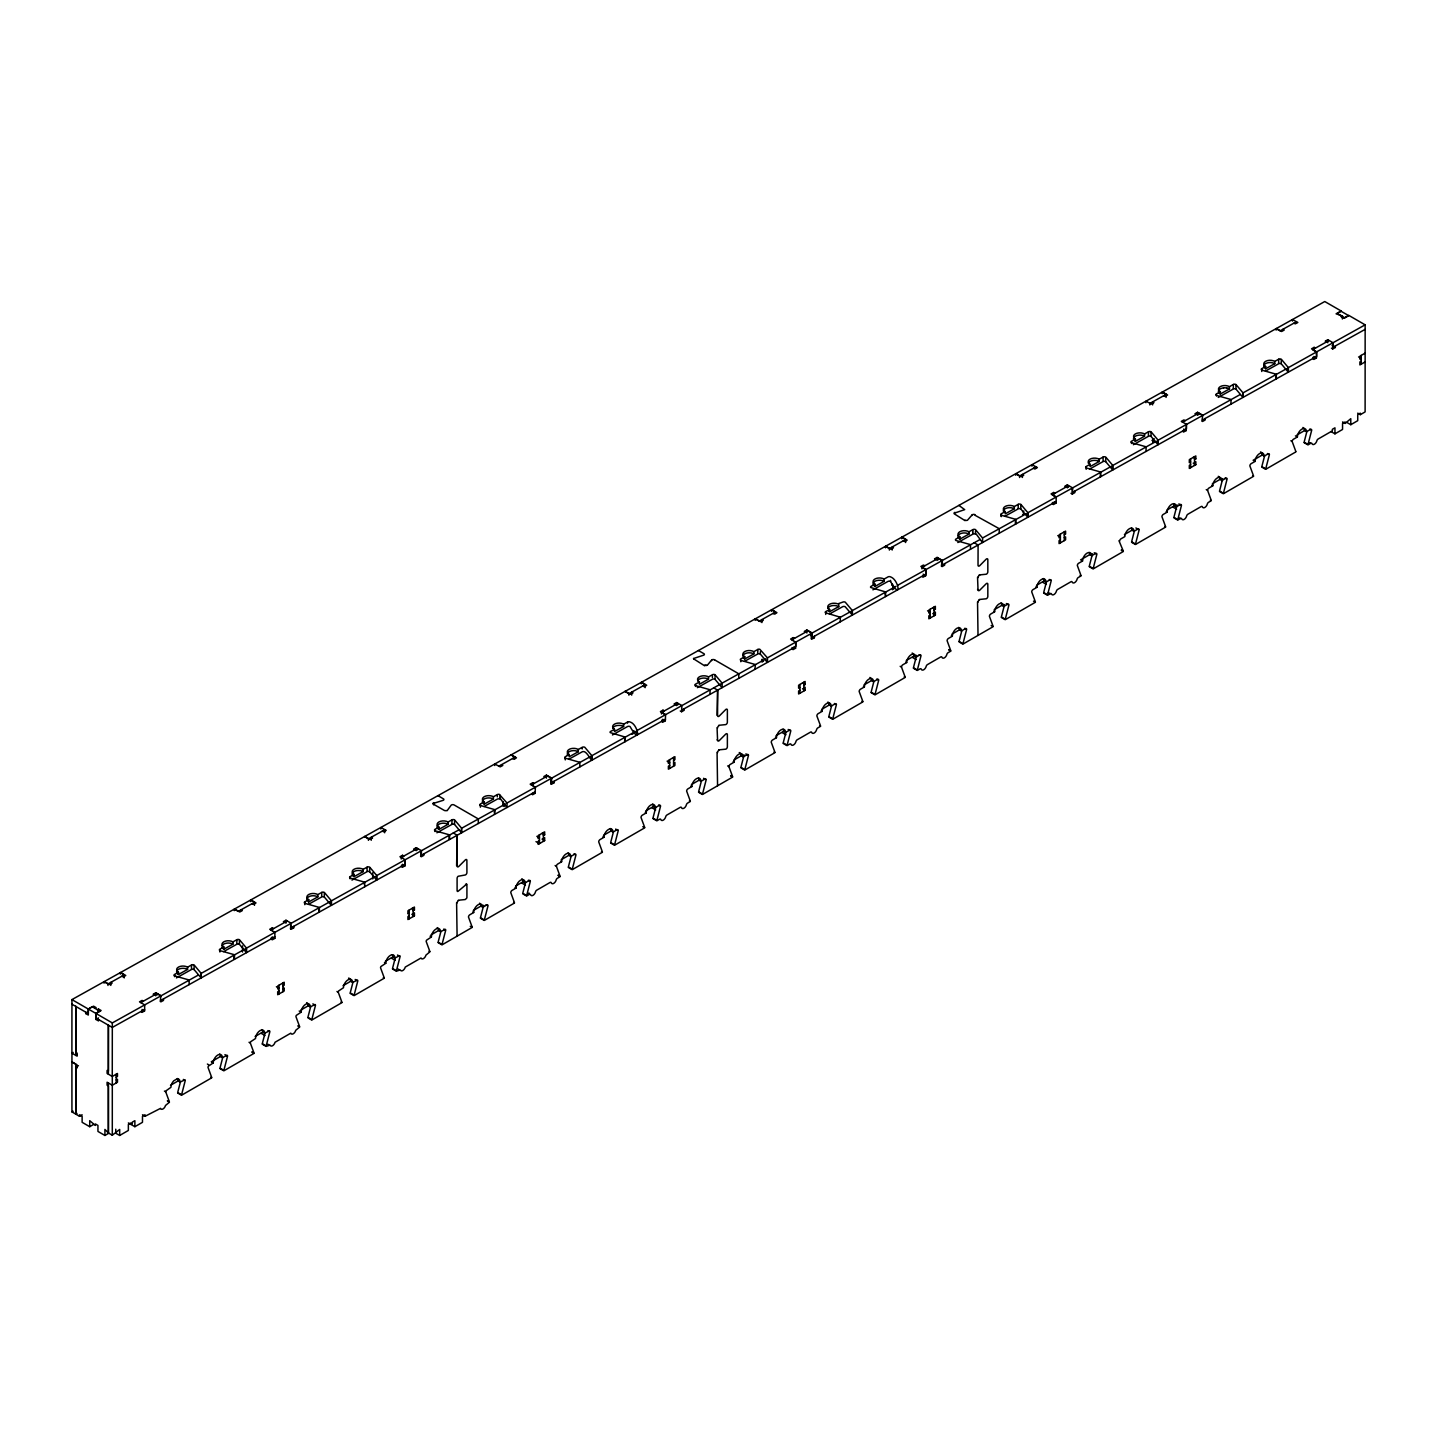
<?xml version="1.0" encoding="UTF-8"?>
<svg xmlns="http://www.w3.org/2000/svg" width="1437" height="1437" viewBox="0 0 1437 1437"><rect width="100%" height="100%" fill="white"/><g stroke="black" fill="none" stroke-linecap="round" stroke-linejoin="round"><path stroke-width="1.5" d="M108.368 1074.211L108.404 1025.156L108.404 1071.194L107.092 1070.439L107.092 1073.439L112.302 1076.457L112.302 1135.212L119.684 1129.446L119.684 1135.464L115.768 1133.218L115.768 1129.195M1342.553 421.939L1345.158 423.43L1345.158 421.939L1342.553 423.43L1342.553 429.447L1334.955 433.848L1331.039 431.585M1357.731 413.155L1360.336 414.664L1360.336 413.155L1357.731 414.664L1357.731 420.682L1350.78 424.705L1346.864 422.442M453.266 833.011L457.235 835.22L457.235 866.565A1.85 1.06 -60 0 0 458.78 866.439L465.534 859.721A1.85 1.06 -60 0 1 466.881 860.098L466.917 872.582A1.85 1.06 -60 0 1 465.229 874.989L458.169 876.265A1.85 1.06 -60 0 0 457.092 878.366L457.092 890.527A1.85 1.06 -60 0 0 457.882 891.461L466.612 884.186A1.85 1.06 -60 0 1 466.917 884.976L466.917 897.137A1.85 1.06 -60 0 1 466.612 898.287L465.229 899.544L458.277 900.245M713.722 687.892L717.638 690.137L717.566 715.59A1.85 1.06 -60 0 0 719.236 716.057L725.703 709.573A1.85 1.06 -60 0 1 727.373 710.04L727.373 722.2A1.85 1.06 -60 0 1 725.703 724.607L718.751 725.308M457.235 835.22L456.607 865.685M717.638 690.137L717.063 715.303M979.208 574.926L986.159 574.243A1.85 1.06 -60 0 0 987.83 571.818L987.83 559.676A1.85 1.06 -60 0 0 986.159 559.191L979.693 565.693A1.85 1.06 -60 0 1 978.022 565.208L978.094 545.018L974.178 542.755M403.833 856.039L402.54 855.284L399.935 856.739L405.144 859.739L405.072 864.302L291.118 927.781M704.633 665.816L694.125 659.17A1.832 1.042 0.8 0 1 693.586 658.505L703.735 655.146A1.85 1.042 0.9 0 0 704.364 654.284A1.85 1.042 0.9 0 0 703.825 653.637L698.436 650.53M75.838 1006.331L75.838 1052.387L77.149 1053.141L77.149 1056.159L71.904 1053.159L71.94 999.595L1324.77 301.536L1341.17 310.985L1336.105 313.805L1342.409 315.96L1342.356 318.996M98.488 1012.061L98.524 1009.043L101.129 1010.534L95.92 1013.444L95.866 1017.989L112.32 1027.419L144.616 1009.421M104.057 983.195L104.075 981.687L107.991 983.95L124.265 974.879L124.229 977.914M107.973 985.459L107.991 983.95M110.775 985.405L110.829 982.369L112.122 983.124L109.517 984.561L104.308 981.561M198.432 975.004L112.32 1022.91L112.266 1076.475L117.475 1073.475L117.475 1076.475L116.181 1077.229M120.331 974.142L120.367 972.615L124.265 974.879M141.329 1012.007L142.012 1010.876M141.994 1012.384L144.598 1010.929L144.688 1004.876L139.479 1001.858L142.083 1000.403L143.377 1001.158M155.699 995.823L155.753 992.787L160.962 995.805L160.225 1001.481M157.028 995.069L157.046 993.542L160.962 995.805M163.495 998.895L163.477 1000.421L160.872 1001.858M174.578 976.675L174.595 974.969M187.618 967.155L187.582 969.418L178.475 974.502L178.511 972.238A6.449 3.664 0.9 0 1 178.511 967.065A6.449 3.664 0.9 0 1 187.618 967.155L191.534 964.981A1.85 1.042 0.9 0 1 194.139 964.999L200.946 973.1L200.893 976.513M189.109 984.632L189.181 980.07M191.48 968.951L191.534 964.981M200.875 977.645L194.067 969.544L194.121 965.574M201.198 977.896L201.27 973.334L245.026 949.031M219.897 951.995L219.933 949.713M232.956 941.882L232.92 944.163L223.813 949.246L223.849 946.965A6.449 3.664 0.9 0 1 223.849 941.792A6.449 3.664 0.9 0 1 232.956 941.882L236.871 939.708A1.85 1.042 0.9 0 1 239.476 939.744L246.284 947.827L246.23 951.24M234.285 910.645L234.321 909.118L238.219 911.381L254.493 902.31L254.457 905.346M234.015 959.18L234.069 955.767M234.447 959.359L234.518 954.815M236.8 943.696L236.871 939.708M246.212 952.39L239.404 944.289L239.458 940.301M246.535 952.623L246.607 948.079L330.6 901.358M250.559 901.574L250.595 900.047L254.493 902.31M272.258 930.889L272.311 927.853L273.605 928.607M271.575 939.439L271.27 937.75M272.222 939.816L274.826 938.379L274.916 932.308L269.707 929.29L272.311 927.853M285.927 923.255L285.981 920.237L291.19 923.237L290.454 928.931M291.1 929.308L293.705 927.853L293.723 926.344M304.788 904.681L304.824 902.418M317.846 894.586L317.828 896.868L308.704 901.951L308.739 899.67A6.449 3.664 0.9 0 1 308.739 894.497A6.449 3.664 0.9 0 1 317.846 894.586L321.762 892.413A1.85 1.042 0.9 0 1 324.367 892.431L331.175 900.532L331.121 903.945M318.906 911.884L318.96 908.471M319.337 912.064L319.409 907.519M321.708 896.401L321.762 892.413M331.103 905.076L324.295 896.993L324.349 893.006M331.426 905.328L331.498 900.783L375.255 876.48M350.143 878.851L350.161 877.145M363.184 869.331L363.148 871.594L354.041 876.678L354.077 874.414A6.449 3.664 0.9 0 1 354.077 869.241A6.449 3.664 0.9 0 1 363.184 869.331L367.1 867.158A1.85 1.042 0.9 0 1 369.704 867.176L376.512 875.277L376.458 878.69M364.279 884.348L364.297 883.198M364.675 886.809L364.747 882.246M367.046 871.127L367.1 867.158M368.429 840.34L368.447 838.813L384.721 829.742L384.685 832.777M376.44 879.821L369.632 871.72L369.686 867.75M371.231 840.268L371.285 837.232L372.578 837.987L369.974 839.442L364.764 836.442M376.763 880.073L376.835 875.51L459.068 829.778M380.805 829.005L380.823 827.496L386.248 830.37L383.643 831.825L382.35 831.071M401.21 859.003L401.228 857.494L417.448 848.459L417.431 849.968M401.803 866.888L401.498 865.182M402.486 858.32L402.54 855.284M402.45 867.265L405.054 865.81L405.144 859.739M416.155 850.704L416.209 847.668L421.418 850.668L421.346 855.231L535.3 791.733M420.61 856.398L421.346 850.704M421.257 856.775L423.861 855.32L423.879 853.812M433.651 804.846L433.13 803.391M434.082 803.193L442.937 800.409A1.85 1.042 0.9 0 0 443.62 798.954L437.98 795.649M435.034 831.556L435.052 829.85M448.093 822.018L448.057 824.299L438.932 829.383L438.968 827.101A6.449 3.664 0.9 0 1 438.968 821.928A6.449 3.664 0.9 0 1 448.093 822.018L451.99 819.844A1.85 1.042 0.9 0 1 454.595 819.88L461.403 827.963L461.349 831.376M447.105 810.719L451.182 805.169A1.85 1.042 0.9 0 1 454.11 804.954L478.341 818.946L478.287 823.509M449.134 839.316L449.188 835.903M449.565 839.495L449.637 834.951M451.936 823.832L451.99 819.844M461.331 832.526L454.523 824.425L454.595 820.437M461.654 832.759L461.726 828.215L505.465 803.93M480.371 807.199L480.389 806.067M480.371 805.726L480.389 804.594M493.412 796.763L493.394 799.044L484.269 804.127L484.305 801.846A6.449 3.664 0.9 0 1 482.904 797.84A6.449 3.664 0.9 0 1 488.867 795.649L490.125 795.739A6.449 3.664 0.9 0 1 493.43 796.763L497.328 794.589A1.832 1.042 0.9 0 1 499.357 794.392L506.74 802.708M494.759 765.508L494.777 763.999L500.202 766.873L502.806 765.436L501.513 764.682M494.49 812.911L494.526 810.648M497.292 796.87L497.31 795.164M506.668 807.253L499.878 798.02M499.896 797.463L499.914 795.182M506.992 807.504L507.063 802.96L590.858 756.347M514.931 758.7L514.949 757.191L511.051 754.928M531.888 794.392L532.57 793.26M532.714 785.752L532.768 782.716L534.061 783.47M532.552 794.769L535.157 793.314L535.372 787.189L530.163 784.171L532.768 782.716M546.401 778.135L546.437 775.1L551.646 778.118L551.574 782.662L665.529 719.165M550.712 783.919L551.449 778.225L547.533 775.962L531.331 784.997M551.359 784.297L553.963 782.842L553.981 781.315M565.262 759.904L564.903 757.874A1.832 1.042 0.8 0 1 565.298 756.724L569.196 754.551A6.449 3.664 0.9 0 1 568.405 749.916A6.449 3.664 0.9 0 1 576.237 748.641L578.321 749.467L582.219 747.294A1.832 1.042 0.9 0 1 583.153 747.006L583.907 747.024A1.85 1.042 0.9 0 1 584.823 747.312L591.631 755.413L591.595 758.826M569.196 754.551L569.16 756.814L578.285 751.749L578.321 749.467M579.794 766.945L579.865 762.382M582.201 749L582.219 747.851M623.658 724.212A6.449 3.664 0.9 0 0 619.096 723.08A6.449 3.664 0.9 0 0 612.773 725.972L612.647 726.673A6.449 3.664 0.9 0 0 614.533 729.277L614.497 731.559L623.622 726.475L623.658 724.212L627.556 722.021A1.814 1.024 0.9 0 1 628.472 721.751L629.226 721.769A1.85 1.042 0.9 0 1 630.16 722.057C638.423 724.338 641.531 746.935 630.089 726.601A1.85 1.042 0.9 0 0 629.172 726.314L628.418 726.296A1.832 1.042 0.9 0 0 627.484 726.583L612.449 734.954M624.7 741.492L624.754 738.079M625.131 741.672L625.203 737.127M627.538 723.17L627.556 722.021M628.885 695.203L628.903 693.694L645.195 684.623L645.141 687.658M631.687 695.149L631.741 692.113L633.034 692.868L630.448 694.322L625.239 691.305M636.914 733.553L636.968 730.14M641.261 683.886L641.279 682.359L645.195 684.623M661.469 713.991L661.487 712.483L677.779 703.412L677.743 704.92M662.062 721.877L661.756 720.171M662.942 713.201L662.996 710.165L664.307 710.92M662.708 722.254L665.313 720.799L665.6 714.62L660.391 711.62L662.996 710.165M676.629 705.585L676.665 702.549L681.874 705.549L681.587 711.728L680.276 710.974M681.587 711.728L684.192 710.273L684.21 708.764M695.49 686.437L695.508 684.73M708.549 676.899A6.449 3.664 0.9 0 0 699.424 676.809A6.449 3.664 0.9 0 0 699.424 681.982L699.388 684.263L708.513 679.18L708.549 676.899L712.447 674.725A1.832 1.042 0.9 0 1 715.051 674.761L721.859 682.844M710.022 694.376L710.094 689.832M711.638 660.625L711.638 660.05A1.85 1.042 0.9 0 1 714.566 659.834M712.411 677.563L712.429 675.857M714.997 678.731L715.015 677.599M715.033 676.468L715.051 675.318M722.11 687.64L722.182 683.096L765.903 658.811M738.744 678.372L738.816 673.827L714.566 659.834M740.809 661.738L740.827 660.607M753.886 651.644L753.85 653.925L744.725 658.99L744.761 656.727A6.449 3.664 0.9 0 1 744.761 651.554A6.449 3.664 0.9 0 1 753.886 651.644L757.784 649.47A1.832 1.042 0.9 0 1 759.814 649.273L767.196 657.589M755.233 620.389L755.251 618.862L759.149 621.125L775.423 612.054L775.405 613.563M757.73 653.44L757.766 651.177M757.766 650.602L757.784 649.47M767.16 659.852L767.142 662.134L760.317 654.051L760.353 651.769M761.933 622.58L761.969 619.563L763.281 620.299L760.676 621.754L755.467 618.754M767.448 662.385L767.52 657.823L851.297 611.228M771.507 611.318L771.525 609.791L775.423 612.054M792.344 649.273L792.038 647.566M793.188 640.633L793.224 637.597L794.535 638.351M792.99 649.65L795.595 648.213L795.685 642.141L790.619 639.052L793.224 637.597M795.829 642.052L795.757 646.614L681.803 710.094M806.858 633.016L806.893 629.981L812.103 632.981L812.031 637.543L925.985 574.046L926.057 569.501L920.848 566.483L923.452 565.046L924.763 565.783M811.151 638.8L811.887 633.106L807.989 630.843L791.787 639.878M811.797 639.178L814.402 637.723L814.438 636.214M825.718 614.443L825.736 612.162M838.777 604.348L838.741 606.612L829.616 611.695L829.652 609.414A6.449 3.664 0.9 0 1 827.766 606.809A6.449 3.646 0.9 0 1 831.179 603.63A6.449 3.646 0.9 0 1 837.789 603.881L842.675 602.157A1.832 1.042 0.9 0 1 843.609 601.887L844.363 601.905A1.85 1.042 0.9 0 1 845.279 602.193L852.105 610.276L852.051 613.689M840.25 621.808L840.322 617.263M884.114 579.075L884.078 581.356L874.953 586.44L874.989 584.158A6.449 3.664 0.9 0 1 873.103 581.554L873.229 580.835A6.449 3.664 0.9 0 1 877.684 578.105A6.449 3.664 0.9 0 1 884.114 579.075L888.012 576.902A1.832 1.042 0.8 0 1 888.946 576.632L889.701 576.632A1.85 1.042 0.9 0 1 890.617 576.938C899.167 579.829 901.717 601.474 890.545 581.482A1.85 1.042 0.9 0 0 889.629 581.195L888.874 581.177A1.832 1.042 0.9 0 0 887.94 581.446L872.906 589.835M885.461 547.82L885.479 546.311L889.377 548.557L905.669 539.486L905.615 542.521M885.192 595.223L885.228 591.828L870.696 587.482A1.832 1.042 0.9 0 1 871.091 586.332L874.989 584.158M885.587 596.553L885.659 592.008M889.359 550.084L889.377 548.557M890.545 581.482L890.563 580.35M892.161 550.03L892.197 546.994L893.509 547.748L890.904 549.203L885.695 546.186M901.735 538.749L901.753 537.24L905.669 539.486M921.925 568.872L921.943 567.364L938.217 558.292L942.133 560.538L941.379 566.232M922.5 576.758L923.183 575.608M923.147 577.135L925.751 575.68L925.841 569.609L921.943 567.364M937.086 560.448L937.122 557.412L942.331 560.43L942.277 564.975L1056.213 501.477M938.199 559.801L938.217 558.292M942.043 566.609L944.648 565.154L944.666 563.645M954.994 512.955L964.694 509.632L958.892 505.393M969.005 531.78L968.969 534.061L959.862 539.126L959.88 536.863A6.449 3.646 0.9 0 1 959.88 531.69A6.449 3.646 0.9 0 1 969.005 531.78L972.903 529.606A1.832 1.042 0.9 0 1 975.507 529.624L982.333 537.725M965.089 520.679L954.581 514.033A1.832 1.042 0.9 0 1 954.06 513.135A1.832 1.042 0.9 0 1 955.012 512.38M970.496 549.257L970.46 544.659M972.095 515.488L972.095 514.931A1.85 1.042 0.9 0 1 975.04 514.715M972.849 533.576L972.867 532.444M972.867 531.87L972.903 530.163M975.022 515.272L999.272 528.708L999.2 533.253M982.261 542.27L975.454 533.037M975.472 532.48L975.489 531.331M982.585 542.521L982.639 537.959L1026.323 513.71M1001.266 516.619L1001.302 514.338M1001.302 516.386L1001.32 515.254A1.832 1.042 0.9 0 1 1001.32 513.781L1005.217 511.59A6.431 3.646 0.9 0 1 1005.217 506.435A6.431 3.646 0.9 0 1 1014.324 506.525L1018.24 504.333A1.85 1.042 0.9 0 1 1020.845 504.369L1027.653 512.47L1027.617 515.865M1005.217 511.59L1005.182 513.871L1014.306 508.788L1014.342 506.525M1015.69 475.252L1015.708 473.743L1019.623 476.006L1035.897 466.935L1035.861 468.444M1015.402 523.804L1015.438 520.392M1015.815 523.984L1015.887 519.44M1018.186 508.321L1018.24 504.333M1019.587 477.515L1019.623 476.006M1027.599 517.015L1020.773 508.914L1020.845 504.944M1022.39 477.461L1022.426 474.426L1023.737 475.18L1021.132 476.635L1015.923 473.617M1027.904 517.248L1027.976 512.704L1111.771 466.109M1031.964 466.199L1031.982 464.672L1037.406 467.564L1034.802 469.019L1033.49 468.264M1052.728 504.189L1052.423 502.483M1053.644 495.514L1053.68 492.478L1054.992 493.232M1053.393 504.567L1055.997 503.112L1056.285 496.933L1051.076 493.933L1053.68 492.478M1067.314 487.897L1067.35 484.862L1072.559 487.862L1072.505 492.406L1186.459 428.927L1186.513 424.364L1181.304 421.364L1183.908 419.909L1185.22 420.664M1068.427 487.251L1068.445 485.724L1052.171 494.795L1056.087 497.058M1070.96 493.304L1072.271 494.041L1072.361 487.987M1072.271 494.041L1074.876 492.604L1074.894 491.077M1086.174 469.306L1086.21 467.043M1099.215 459.229A6.431 3.646 0.9 0 0 1090.108 459.121A6.431 3.646 0.9 0 0 1090.108 464.295L1090.09 466.576L1099.197 461.493L1099.233 459.211L1103.131 457.038A1.85 1.042 0.9 0 1 1105.736 457.074L1112.561 465.157L1112.507 468.57M1100.293 476.509L1100.347 473.096M1100.724 476.689L1100.778 472.144M1103.077 461.026L1103.131 457.038M1112.489 469.701L1105.682 461.618L1105.736 457.631M1112.813 469.953L1112.867 465.408L1156.426 441.213M1131.512 443.494L1131.53 441.788M1144.571 433.956L1144.535 436.237L1135.41 441.303L1135.446 439.039A6.431 3.646 0.9 0 1 1135.446 433.866A6.431 3.646 0.9 0 1 1144.553 433.956L1148.468 431.783A1.85 1.042 0.9 0 1 1151.073 431.801L1157.899 439.902L1157.845 443.315M1145.918 402.701L1145.936 401.174L1151.36 404.066L1153.965 402.611L1152.654 401.875L1152.618 404.893M1146.061 451.434L1146.115 446.871M1148.414 435.752L1148.468 431.783M1149.816 404.947L1149.851 403.438L1166.126 394.367L1166.072 397.402M1157.827 444.446L1151.001 436.363L1151.073 432.375M1158.132 444.698L1158.204 440.153L1240.059 394.618M1162.192 393.63L1162.21 392.103L1166.126 394.367M1182.956 431.621L1183.639 430.489M1183.621 431.998L1186.226 430.561L1186.315 424.49M1197.542 415.329L1197.578 412.293L1202.787 415.311L1201.853 421.113M1198.656 414.682L1198.674 413.155L1202.589 415.419M1202.5 421.49L1205.104 420.035L1205.122 418.526M1216.438 395.947L1216.438 394.474M1229.461 386.661L1229.425 388.924L1220.318 394.007L1220.354 391.726A6.431 3.646 0.9 0 1 1220.336 386.571A6.431 3.646 0.9 0 1 1229.443 386.661L1233.359 384.469A1.85 1.042 0.9 0 1 1235.964 384.505L1242.789 392.606L1242.736 396.019M1230.952 404.12L1231.006 399.576M1233.305 388.457L1233.359 384.469M1242.718 397.151L1235.91 389.05L1235.964 385.08M1243.041 397.402L1243.095 392.84L1286.654 368.662M1261.74 371.5L1261.776 369.219M1274.799 361.388L1274.763 363.669L1265.656 368.752L1265.674 366.471A6.431 3.646 0.9 0 1 1265.674 361.298A6.431 3.646 0.9 0 1 1274.781 361.405L1278.696 359.214A1.85 1.042 0.9 0 1 1281.319 359.25L1288.127 367.333L1288.073 370.746M1276.146 330.133L1276.164 328.624L1280.08 330.869L1296.354 321.798L1296.336 323.325M1275.858 378.685L1275.912 375.273M1276.29 378.865L1276.343 374.321M1278.643 363.202L1278.696 359.214M1288.055 371.896L1281.247 363.795L1281.301 359.807M1288.378 372.129L1288.432 367.585L1365.15 324.834L1365.114 411.916L1360.336 414.664M1292.42 321.062L1292.438 319.553L1297.862 322.445L1295.258 323.882L1293.947 323.145M1313.202 359.07L1312.897 357.364M1314.101 350.377L1314.137 347.359L1315.448 348.095M1313.849 359.448L1316.454 357.993L1316.543 351.921L1311.532 348.796L1314.137 347.359M1327.77 342.76L1327.806 339.725L1333.033 342.742L1332.961 347.287L1365.078 329.396M1331.416 348.167L1332.728 348.922L1332.817 342.85M1332.728 348.922L1335.332 347.467L1335.35 345.958M1003.313 511.123L1003.439 510.512A6.431 3.646 0.9 0 1 1008.433 507.746L1009.475 507.674A6.431 3.646 0.9 0 1 1014.271 508.788M177.685 1092.515L180.433 1081.863M219.987 1068.104L222.735 1057.452M262.288 1043.693L265.037 1033.023M307.913 1017.342L310.661 1006.672M350.215 992.913L352.963 982.261M392.517 968.502L395.265 957.832M438.141 942.151L440.89 931.499M480.443 917.74L483.658 905.292M522.745 893.311L525.493 882.641M568.369 866.96L571.118 856.308M610.671 842.549L613.419 831.879M652.973 818.12L655.721 807.45M698.598 791.787L701.346 781.117M740.899 767.358L744.115 754.91M783.201 742.929L785.949 732.277M828.826 716.596L831.574 705.926M871.127 692.167L873.876 681.497M913.429 667.738L916.644 655.308M959.054 641.405L961.802 630.735M1001.355 616.976L1004.571 604.546M1043.675 592.565L1046.423 581.895M1089.282 566.214L1092.497 553.766M1131.602 541.785L1134.35 531.133M1173.903 517.374L1177.101 504.926M1219.528 491.023L1222.725 478.593M1261.83 466.612L1264.578 455.942M1304.131 442.183L1306.88 431.513M711.638 660.05L707.327 665.223L704.651 665.241M972.095 514.931L967.46 520.248A1.832 1.042 0.9 0 1 966.257 520.428L965.107 520.122M717.063 739.875L717.566 740.145A1.85 1.06 -60 0 0 719.236 740.63L725.703 734.127A1.85 1.06 -60 0 1 727.373 734.612L727.373 746.773A1.85 1.06 -60 0 1 725.703 749.18L718.751 749.863M977.537 589.493L978.022 589.781A1.85 1.06 -60 0 0 979.693 590.248L986.159 583.763A1.85 1.06 -60 0 1 987.83 584.23L987.83 596.391A1.85 1.06 -60 0 1 986.159 598.798L979.208 599.498M85.717 1012.025L85.717 1013.534L88.322 1012.025M71.85 1004.158L88.268 1013.606L88.34 1009.061L92.219 1006.762L99.818 1011.145L95.92 1013.408L95.92 1019.426L98.524 1017.917M71.904 1053.159L73.197 1052.405M77.113 1054.668L75.802 1055.423L75.766 1006.421M631.921 734.343L635.172 732.475M892.377 589.745L893.688 588.99L892.377 583.979M1022.605 511.788L1023.916 511.051M1022.605 514.554L1023.916 513.799M1154.145 438.608L1152.851 439.363L1152.851 442.362M77.023 1113.459L75.838 1114.16L75.838 1067.188L78.442 1065.679M1365.096 353.161L1359.887 356.178L1359.887 359.178L1361.18 358.424L1358.576 356.915M116.181 1079.977L117.475 1079.223L117.475 1082.241L112.284 1085.24L107.092 1082.223L107.092 1085.222L108.404 1085.977L108.404 1132.967L112.302 1135.212M1361.18 361.19L1359.887 361.926L1359.887 364.944L1365.096 361.926M282.909 985.98L284.203 985.225L284.203 982.225L277.7 985.98L277.7 988.979L278.994 988.243L276.389 986.734M409.222 913.052L407.928 913.806L407.928 910.789L414.431 907.034L414.431 910.034L413.137 910.789M543.366 835.598L544.659 834.843L544.659 831.843L538.157 835.598L538.157 838.615L539.45 837.861L536.845 836.352M673.594 760.424L674.905 759.67L674.905 756.652L668.385 760.424L668.385 763.424L669.696 762.67L667.091 761.161M799.924 687.479L798.613 688.233L798.613 685.233L805.133 681.461L805.133 684.479L803.822 685.233M934.05 610.042L935.361 609.288L935.361 606.288L928.841 610.042L928.841 613.042L930.152 612.288L927.548 610.797M1064.278 534.851L1065.589 534.097L1065.589 531.097L1059.069 534.851L1059.069 537.851L1060.38 537.115L1057.776 535.606M1190.608 461.924L1189.315 462.678L1189.315 459.66L1195.818 455.906L1195.818 458.906L1194.524 459.66M278.994 990.991L277.7 991.746L277.7 994.745L284.203 990.991L284.203 987.991L282.909 988.728M409.222 915.8L407.928 916.555L407.928 919.554L414.431 915.8L414.431 912.8L413.137 913.555M539.45 840.609L538.157 841.363L538.157 844.381L544.659 840.609L544.659 837.609L543.366 838.364M669.696 765.436L668.385 766.172L668.385 769.19L674.905 765.436L674.905 762.418L673.594 763.173M799.924 690.245L798.613 690.999L798.613 693.999L805.133 690.245L805.133 687.227L803.822 687.982M930.152 615.054L928.841 615.808L928.841 618.808L935.361 615.054L935.361 612.036L934.05 612.791M1060.38 539.863L1059.069 540.617L1059.069 543.617L1065.589 539.863L1065.589 536.863L1064.278 537.618M1190.608 464.672L1189.315 465.426L1189.315 468.444L1195.818 464.672L1195.818 461.672L1194.524 462.427M82.125 1114.789L79.52 1116.298L71.94 1111.897L73.125 1111.214M79.52 1116.298L79.52 1114.789L82.125 1116.298L82.125 1122.315L89.723 1126.698L93.639 1124.435M170.5 1085.312L178.098 1080.929L180.038 1082.061L185.032 1079.852A1.85 1.06 -60 0 1 185.247 1080.552L181.583 1094.778L178.332 1092.892M211.275 1061.781L220.4 1056.518L222.34 1057.65L227.172 1055.297A1.85 1.06 -60 0 1 227.549 1056.141L223.885 1070.367L220.633 1068.481M255.103 1036.49L262.702 1032.089L264.642 1033.221L269.473 1030.868A1.85 1.06 -60 0 1 269.851 1031.73L266.186 1045.938L262.935 1044.052M300.728 1010.139L308.326 1005.756L310.266 1006.888L315.098 1004.535A1.85 1.06 -60 0 1 315.475 1005.379L311.811 1019.605L308.56 1017.719M343.03 985.71L350.628 981.327L352.586 982.459L357.4 980.106A1.85 1.06 -60 0 1 357.795 980.95L354.113 995.176L350.862 993.29M385.332 961.299L392.93 956.916L394.888 958.03L399.702 955.695A1.85 1.06 -60 0 1 400.097 956.539L396.414 970.747L393.163 968.879M430.956 934.948L438.554 930.565L440.512 931.697L445.326 929.344A1.85 1.06 -60 0 1 445.721 930.188L442.039 944.414L438.788 942.528M473.258 910.537L480.856 906.136L482.814 907.268L486.712 905.023A1.85 1.06 -60 0 1 488.023 905.777L484.341 919.985L481.09 918.099M515.56 886.108L523.158 881.725L525.116 882.857L529.014 880.594A1.85 1.06 -60 0 1 530.325 881.348L526.66 895.556L523.391 893.688M561.184 859.757L568.783 855.374L570.74 856.506L574.638 854.261A1.85 1.06 -60 0 1 575.95 854.997L572.267 869.223L569.016 867.337M603.486 835.346L611.084 830.963L613.042 832.077L616.94 829.832A1.85 1.06 -60 0 1 618.251 830.586L614.587 844.794L611.318 842.926M645.788 810.917L653.386 806.534L655.344 807.666L659.242 805.403A1.85 1.06 -60 0 1 660.553 806.157L656.889 820.383L653.619 818.497M691.413 784.584L699.011 780.201L700.969 781.315L704.866 779.07A1.85 1.06 -60 0 1 706.178 779.824L702.513 794.032L699.244 792.164M733.714 760.155L741.312 755.772L743.27 756.904L747.168 754.641A1.85 1.06 -60 0 1 748.479 755.395L744.815 769.603L741.546 767.735M776.016 735.726L783.614 731.343L785.572 732.475L789.47 730.212A1.85 1.06 -60 0 1 790.781 730.966L787.117 745.192L783.866 743.306M821.641 709.393L829.239 705.01L831.197 706.124L835.095 703.879A1.85 1.06 -60 0 1 836.406 704.633L832.741 718.841L829.472 716.973M863.942 684.964L871.54 680.581L873.498 681.713L877.414 679.45A1.85 1.06 -60 0 1 878.708 680.204L875.043 694.43L871.792 692.544M906.244 660.535L913.842 656.152L915.8 657.284L919.716 655.038A1.85 1.06 -60 0 1 921.009 655.775L917.345 670.001L914.094 668.115M951.869 634.202L959.467 629.819L961.425 630.951L965.341 628.688A1.85 1.06 -60 0 1 966.634 629.442L962.97 643.668L959.718 641.782M994.17 609.773L1001.769 605.39L1003.727 606.522L1007.642 604.258A1.85 1.06 -60 0 1 1008.936 605.013L1005.271 619.239L1002.02 617.353M1036.49 585.362L1044.07 580.961L1046.028 582.093L1049.944 579.847A1.85 1.06 -60 0 1 1051.237 580.602L1047.573 594.81L1044.322 592.924M1080.588 559.891L1089.695 554.628L1091.653 555.76L1095.569 553.496A1.85 1.06 -60 0 1 1096.862 554.251L1093.198 568.477L1089.947 566.591M1124.417 534.6L1131.997 530.199L1133.955 531.331L1137.87 529.085A1.85 1.06 -60 0 1 1139.164 529.822L1135.499 544.048L1132.248 542.162M1166.718 510.171L1174.316 505.788L1176.256 506.902L1180.172 504.656A1.85 1.06 -60 0 1 1181.465 505.411L1177.801 519.619L1174.55 517.751M1212.343 483.82L1219.941 479.437L1221.881 480.569L1225.797 478.305A1.85 1.06 -60 0 1 1227.09 479.06L1223.426 493.286L1220.175 491.4M1253.118 460.289L1262.243 455.026L1264.183 456.14L1268.099 453.894A1.85 1.06 -60 0 1 1269.392 454.649L1265.728 468.857L1262.476 466.989M1296.946 434.98L1304.545 430.597L1306.484 431.729L1310.4 429.465A1.85 1.06 -60 0 1 1311.694 430.22L1308.029 444.428L1304.778 442.56M180.038 1082.061A6.431 3.718 -60 0 0 177.164 1078.846L173.805 1080.768A6.431 3.718 -60 0 0 170.931 1087.324L165.938 1090.881A1.85 1.06 -60 0 0 165.722 1091.833L169.386 1101.82M222.358 1057.65A6.449 3.718 -60 0 0 217.777 1055.027A6.449 3.718 -60 0 0 213.233 1062.931L208.401 1066.146A1.85 1.06 -60 0 0 208.024 1067.422L211.688 1077.409M264.659 1033.221A6.449 3.718 -60 0 0 260.079 1030.598A6.449 3.718 -60 0 0 255.535 1038.502L250.703 1041.717A1.85 1.06 -60 0 0 250.325 1042.993L253.99 1052.98M310.284 1006.888A6.449 3.718 -60 0 0 305.704 1004.265A6.449 3.718 -60 0 0 301.159 1012.169L296.327 1015.366A1.85 1.06 -60 0 0 295.95 1016.66L299.615 1026.647M352.586 982.459A6.449 3.718 -60 0 0 348.005 979.836A6.449 3.718 -60 0 0 343.461 987.74L338.629 990.955A1.85 1.06 -60 0 0 338.252 992.231L341.916 1002.218M394.888 958.03A6.449 3.718 -60 0 0 391.996 954.815A6.395 3.7 -60 0 0 390.325 955.407A6.449 3.718 -60 0 0 385.763 963.311L380.931 966.526A1.85 1.06 -60 0 0 380.554 967.819L384.218 977.789M440.512 931.697A6.449 3.718 -60 0 0 437.62 928.464A6.395 3.7 -60 0 0 435.95 929.056A6.449 3.718 -60 0 0 431.387 936.978L426.555 940.193A1.85 1.06 -60 0 0 426.178 941.469L429.843 951.456M482.814 907.268A6.449 3.718 -60 0 0 478.252 904.645A6.449 3.718 -60 0 0 473.689 912.531L469.791 914.794A1.85 1.06 -60 0 0 468.48 917.04L472.144 927.027M525.116 882.857A6.449 3.718 -60 0 0 520.553 880.216A6.449 3.718 -60 0 0 515.991 888.12L512.093 890.365A1.85 1.06 -60 0 0 510.782 892.628L514.446 902.616M570.74 856.506A6.449 3.718 -60 0 0 566.178 853.883A6.449 3.718 -60 0 0 561.616 861.769L557.718 864.032A1.85 1.06 -60 0 0 556.406 866.277L560.071 876.265M613.042 832.077A6.449 3.718 -60 0 0 608.48 829.454A6.449 3.718 -60 0 0 603.917 837.34L600.019 839.603A1.85 1.06 -60 0 0 598.708 841.866L602.372 851.836M655.344 807.666A6.449 3.718 -60 0 0 650.781 805.025A6.449 3.718 -60 0 0 646.219 812.929L642.321 815.174A1.85 1.06 -60 0 0 641.01 817.437L644.692 827.425M700.969 781.315A6.449 3.718 -60 0 0 696.406 778.692A6.449 3.718 -60 0 0 691.844 786.578L687.946 788.841A1.85 1.06 -60 0 0 686.635 791.086L690.299 801.074M743.27 756.904A6.449 3.718 -60 0 0 738.708 754.263A6.449 3.718 -60 0 0 734.145 762.167L730.247 764.412A1.85 1.06 -60 0 0 728.936 766.675L732.619 776.663M785.572 732.475A6.449 3.718 -60 0 0 781.01 729.834A6.449 3.718 -60 0 0 776.447 737.738L772.549 739.983A1.85 1.06 -60 0 0 771.238 742.246L774.92 752.234M831.197 706.124A6.449 3.718 -60 0 0 826.634 703.501A6.449 3.718 -60 0 0 822.072 711.387L818.174 713.65A1.85 1.06 -60 0 0 816.863 715.913L820.545 725.883M873.498 681.713A6.449 3.718 -60 0 0 868.936 679.072A6.449 3.718 -60 0 0 864.373 686.976L860.476 689.221A1.85 1.06 -60 0 0 859.164 691.484L862.847 701.472M915.8 657.284A6.449 3.718 -60 0 0 911.238 654.661A6.449 3.718 -60 0 0 906.693 662.547L902.777 664.81A1.85 1.06 -60 0 0 901.484 667.055L905.148 677.043M961.425 630.951A6.449 3.718 -60 0 0 956.862 628.31A6.449 3.718 -60 0 0 952.318 636.214L948.402 638.459A1.85 1.06 -60 0 0 947.109 640.722L950.773 650.71M1003.727 606.522A6.449 3.718 -60 0 0 999.164 603.881A6.449 3.718 -60 0 0 994.62 611.785L990.704 614.048A1.85 1.06 -60 0 0 989.41 616.293L993.075 626.281M1046.028 582.093A6.449 3.718 -60 0 0 1041.466 579.47A6.449 3.718 -60 0 0 1036.921 587.356L1033.005 589.619A1.85 1.06 -60 0 0 1031.712 591.864L1035.376 601.852M1091.653 555.76A6.449 3.718 -60 0 0 1087.091 553.119A6.449 3.718 -60 0 0 1082.546 561.023L1078.63 563.268A1.85 1.06 -60 0 0 1077.337 565.531L1081.001 575.518M1176.256 506.902A6.449 3.718 -60 0 0 1171.712 504.279A6.449 3.718 -60 0 0 1167.149 512.165L1163.234 514.428A1.85 1.06 -60 0 0 1161.94 516.691L1165.605 526.66M1221.881 480.569A6.449 3.718 -60 0 0 1217.337 477.928A6.449 3.718 -60 0 0 1212.774 485.832L1208.858 488.095A1.85 1.06 -60 0 0 1207.565 490.34L1211.229 500.327M1264.183 456.14A6.449 3.718 -60 0 0 1259.638 453.517A6.449 3.718 -60 0 0 1255.076 461.403L1251.16 463.666A1.85 1.06 -60 0 0 1249.867 465.911L1253.531 475.898M1306.484 431.729A6.449 3.718 -60 0 0 1301.94 429.088A6.449 3.718 -60 0 0 1297.377 436.992L1293.462 439.237A1.85 1.06 -60 0 0 1292.168 441.5L1295.833 451.487M89.723 1126.698L89.723 1120.68L95.345 1125.422L95.345 1123.932L97.95 1125.422L97.95 1131.44L104.919 1135.464L108.835 1133.218M142.479 1114.789L145.083 1116.28L160.549 1108.358A3.682 2.12 -60 0 0 163.01 1108.933A3.682 2.12 -60 0 0 165.471 1105.52L169.44 1102.215L167.482 1101.083M297.71 1025.91L299.668 1027.042L295.699 1030.347A3.682 2.12 -60 0 1 293.238 1033.76A3.682 2.12 -60 0 1 290.777 1033.167L275.024 1042.274A3.682 2.12 -60 0 1 272.563 1045.705A3.682 2.12 -60 0 1 270.102 1045.112L266.132 1046.405L262.235 1044.142M428.927 951.294L429.897 951.851L425.927 955.156A3.682 2.12 -60 0 1 423.466 958.569A3.682 2.12 -60 0 1 421.023 957.994L405.252 967.083A3.682 2.12 -60 0 1 402.791 970.514A3.682 2.12 -60 0 1 400.348 969.921L396.361 971.214L392.463 968.951M1080.085 575.357L1081.055 575.914L1078.307 577.494A1.85 1.06 -60 0 0 1077.265 578.716L1076.708 580.225A3.682 2.12 -60 0 1 1072.541 582.632L1071.984 581.751A1.85 1.06 -60 0 0 1070.942 581.751L1057.632 589.439A1.85 1.06 -60 0 0 1056.59 590.643L1056.033 592.152A3.682 2.12 -60 0 1 1051.866 594.559L1051.309 593.697A1.85 1.06 -60 0 0 1050.267 593.697L1047.519 595.277L1043.603 593.014M1210.313 500.166L1211.283 500.723L1208.535 502.303A1.85 1.06 -60 0 0 1207.314 504.028A3.682 2.12 -60 0 1 1204.853 507.441A3.682 2.12 -60 0 1 1202.392 506.866A1.85 1.06 -60 0 0 1201.17 506.56L1187.86 514.248A1.85 1.06 -60 0 0 1186.639 515.955A3.682 2.12 -60 0 1 1184.178 519.386A3.682 2.12 -60 0 1 1181.717 518.793A1.85 1.06 -60 0 0 1180.495 518.506L1177.747 520.086L1173.849 517.823M1295.887 451.883L1265.674 469.324L1261.776 467.061M1334.955 433.848L1334.955 427.813L1332.35 429.322L1332.35 430.831L1318.088 439.057A1.85 1.06 -60 0 0 1316.867 440.764A3.682 2.12 -60 0 1 1314.406 444.195A3.682 2.12 -60 0 1 1311.963 443.602A1.85 1.06 -60 0 0 1310.724 443.315L1307.975 444.895L1304.077 442.65M1345.158 423.43L1350.78 418.688L1350.78 424.705M119.684 1135.464L128.36 1130.452L128.36 1124.435L130.965 1122.926L130.965 1124.435L132.276 1123.68L132.276 1122.171L134.88 1120.68L134.88 1126.698L142.479 1122.315L142.479 1116.28L145.083 1114.789L145.083 1116.28M498.675 766.262L514.949 757.191M94.842 1008.379L96.153 1007.66L93.549 1006.151L88.34 1009.061L88.322 1015.043L85.717 1013.534M97.231 1009.762L98.524 1009.043M1342.409 315.96L1341.098 316.697L1343.703 318.188L1348.768 315.386L1365.15 324.834M178.511 972.238L174.595 974.412A1.85 1.042 0.9 0 0 174.595 975.885L188.75 979.89M223.849 946.965L219.933 949.138A1.85 1.042 0.9 0 0 219.933 950.629L234.087 954.635M308.739 899.67L304.842 901.843A1.85 1.042 0.9 0 0 304.842 903.316L318.978 907.322M354.077 874.414L350.161 876.588A1.85 1.042 0.9 0 0 350.179 878.061L364.315 882.067M438.968 827.101L435.07 829.275A1.85 1.042 0.9 0 0 435.07 830.766L449.206 834.771M484.305 801.846L480.407 804.019A1.832 1.042 0.9 0 0 479.904 804.54L479.904 804.971A1.85 1.042 0.9 0 0 480.407 805.492L494.975 809.696L494.472 814.06M614.533 729.277L610.635 731.451A1.832 1.042 0.9 0 0 610.24 732.601L624.772 736.947M699.424 681.982L695.526 684.156A1.832 1.042 0.9 0 0 695.526 685.629L709.662 689.634M744.761 656.727L740.863 658.9A1.832 1.042 0.9 0 0 740.36 659.421L740.36 659.852A1.85 1.042 0.9 0 0 740.863 660.373L755.431 664.559L754.946 668.923M829.652 609.414L825.754 611.587A1.832 1.042 0.8 0 0 825.359 612.737L839.891 617.084M959.88 536.863L955.982 539.037A1.868 1.06 0.9 0 0 955.982 540.51L970.137 544.515M1090.108 464.295L1086.21 466.468A1.85 1.042 0.9 0 0 1086.21 467.941L1100.365 471.947M1135.446 439.039L1131.548 441.213A1.832 1.042 0.9 0 0 1131.548 442.686L1145.702 446.691M1220.354 391.726L1216.438 393.918A1.85 1.042 0.9 0 0 1216.438 395.391L1230.593 399.396M1265.674 366.471L1261.776 368.644A1.832 1.042 0.9 0 0 1261.776 370.117L1275.93 374.141M176.41 977.914L191.462 969.526A1.85 1.042 0.9 0 1 194.067 969.544M223.633 951.599L236.8 944.271A1.85 1.042 0.9 0 1 239.404 944.289M308.524 904.304L321.69 896.957A1.85 1.042 0.9 0 1 324.295 896.993M351.975 880.091L367.028 871.702A1.85 1.042 0.9 0 1 369.632 871.72M436.884 832.777L451.919 824.407A1.85 1.042 0.9 0 1 454.523 824.425M484.089 806.48L497.256 799.134A1.832 1.042 0.9 0 1 499.286 798.936L499.86 799.17M568.98 759.167L582.147 751.838A1.832 1.042 0.9 0 1 583.081 751.569C588.11 750.797 593.158 767.663 591.954 755.646L635.513 731.451M697.34 687.658L712.375 679.27A1.832 1.042 0.9 0 1 714.979 679.306L721.805 687.389M744.546 661.343L757.712 654.015A1.832 1.042 0.9 0 1 759.742 653.817L760.317 654.051M829.454 614.048L842.603 606.719A1.832 1.042 0.9 0 1 843.537 606.432L844.291 606.45A1.85 1.042 0.9 0 1 845.207 606.737L852.339 615.072L852.41 610.527L895.969 586.35M957.796 542.539L972.849 534.151A1.832 1.042 0.9 0 1 975.436 534.187M1005.002 516.224L1018.168 508.896A1.85 1.042 0.9 0 1 1020.791 508.914M1089.911 468.929L1103.077 461.582A1.85 1.042 0.9 0 1 1105.682 461.618M1133.362 444.716L1148.414 436.327A1.85 1.042 0.9 0 1 1151.019 436.363M1218.253 397.42L1233.305 389.032A1.85 1.042 0.9 0 1 1235.91 389.05M1265.476 371.105L1278.643 363.759A1.85 1.042 0.9 0 1 1281.247 363.795M155.753 992.787L153.148 994.242L154.442 994.997M285.981 920.237L283.376 921.674L284.67 922.428M416.209 847.668L413.605 849.123L414.916 849.878M546.437 775.1L543.833 776.555L545.144 777.309M676.665 702.549L674.061 703.986L675.372 704.741M806.893 629.981L804.289 631.436L805.6 632.19M937.122 557.412L934.517 558.867L935.828 559.622M1067.35 484.862L1064.745 486.299L1066.056 487.053M1197.578 412.293L1194.973 413.748L1196.285 414.503M1327.806 339.725L1325.219 341.18L1326.513 341.934M140.772 1002.613L157.046 993.542M271 930.044L287.274 920.973M1182.4 422.227L1198.674 413.155M1328.902 340.605L1312.628 349.676L1316.543 351.921L1316.687 356.358L1202.733 419.855M637.292 730.391L721.446 683.581M897.748 585.272L979.98 539.54M160.89 1000.35L274.844 936.852M465.534 884.276L466.612 884.186M446.548 810.504L446.548 810.504A1.85 1.042 0.9 0 1 444.195 810.36L433.651 804.289M706.627 665.493L704.974 665.385M1223.552 387.882L1224.593 387.81A6.431 3.646 0.9 0 1 1226.695 387.99M1001.32 515.254L1015.456 519.26M565.298 758.197L579.434 762.203M1332.081 345.599L1335.332 347.467M1282.882 329.307L1284.193 330.061L1281.588 331.516L1276.379 328.498M1313.849 356.484L1316.454 357.993M1309.754 429.088L1311.047 429.843M1309.754 442.758L1310.724 443.315M1295.42 435.86L1297.377 436.992M1290.857 440.746L1292.168 441.5M1162.425 391.996L1167.634 394.995L1165.03 396.45L1163.719 395.696M1267.452 453.517L1268.745 454.272M1254.088 460.846L1255.076 461.403M1183.621 429.052L1186.226 430.561M1252.615 475.737L1253.585 476.294L1223.372 493.753L1219.474 491.49M1193.213 457.415L1195.818 458.906M1225.15 477.946L1226.444 478.683M1193.213 463.181L1195.818 464.672M1151.971 440.369L1155.456 442.362M1211.786 485.275L1212.774 485.832M1206.254 489.586L1207.565 490.34M1178.861 503.902L1180.819 505.034M1172.808 507.01L1176.616 509.201M1179.526 517.931L1180.495 518.506M1166.161 511.608L1167.149 512.165M1164.688 526.499L1165.658 527.074L1135.446 544.515L1131.548 542.252M1135.913 527.954L1138.517 529.445M1054.039 501.98L1055.997 503.112M1118.974 540.725L1123.303 551.09M1121.345 549.958L1122.656 550.712M1121.399 550.371L1123.357 551.485L1093.144 568.926L1089.228 566.681M1094.258 552.742L1096.215 553.874M1081.558 560.448L1082.546 561.023M1049.279 579.47L1050.591 580.225M1042.579 582.201L1046.387 584.392M1048.309 592.565L1050.267 593.697M1035.933 586.799L1036.921 587.356M1033.472 601.133L1035.43 602.247L1005.217 619.706L1001.302 617.443M977.537 577.333L978.022 589.781M901.969 537.115L907.178 540.132L904.574 541.569L903.262 540.833M1006.331 603.522L1008.289 604.636M977.537 601.905L978.022 635.405M993.632 611.228L994.62 611.785M923.147 574.171L925.751 575.68M991.171 625.544L993.129 626.676L962.916 644.117L959 641.872M932.757 607.779L935.361 609.288M891.73 585.11L893.688 586.224M964.676 628.31L965.987 629.065M932.757 613.545L935.361 615.054M951.33 635.639L952.318 636.214M948.815 649.578L950.108 650.332M948.869 649.973L950.827 651.105L948.079 652.685A1.85 1.06 -60 0 0 946.857 654.392A3.682 2.12 -60 0 1 944.396 657.823A3.682 2.12 -60 0 1 941.936 657.23A1.85 1.06 -60 0 0 940.714 656.943L927.404 664.63A1.85 1.06 -60 0 0 926.182 666.337A3.682 2.12 -60 0 1 923.722 669.75A3.682 2.12 -60 0 1 921.261 669.175A1.85 1.06 -60 0 0 920.039 668.87L917.291 670.468L913.375 668.205M919.051 654.661L920.363 655.398M912.351 657.374L916.141 659.583M905.705 661.99L906.693 662.547M900.173 666.301L901.484 667.055M904.214 676.881L905.202 677.438L874.989 694.879L871.073 692.634M771.741 609.683L776.95 612.683L774.345 614.138L773.034 613.383M810.504 635.459L814.402 637.723M876.75 679.072L878.061 679.827M863.403 686.401L864.373 686.976M793.637 647.081L795.595 648.213M861.913 701.31L862.901 701.867L832.688 719.308L828.772 717.045M802.529 682.97L805.133 684.479M761.502 660.284L763.46 661.415M834.448 703.501L835.759 704.256M802.529 688.736L805.133 690.245M821.102 710.83L822.072 711.387M819.611 725.721L820.599 726.296L817.851 727.876A1.85 1.06 -60 0 0 816.611 729.583A3.682 2.12 -60 0 1 814.168 733.014A3.682 2.12 -60 0 1 811.707 732.421A1.85 1.06 -60 0 0 810.486 732.134L797.176 739.804A1.85 1.06 -60 0 0 795.936 741.528A3.682 2.12 -60 0 1 793.493 744.941A3.682 2.12 -60 0 1 791.033 744.366A1.85 1.06 -60 0 0 789.811 744.061L787.063 745.641L783.147 743.396M788.177 729.457L790.134 730.589M782.123 732.565L785.913 734.756M775.477 737.181L776.447 737.738M773.986 752.072L774.974 752.629L744.761 770.07L740.845 767.825M641.513 682.252L646.722 685.251L644.117 686.706L642.806 685.952M717.063 727.715L717.566 740.145M745.875 753.886L747.833 755.018M625.005 691.431L628.903 693.694M661.487 712.483L665.403 714.728M662.708 719.29L665.313 720.799M717.063 752.269L717.566 785.77M733.175 761.592L734.145 762.167M727.643 765.921L728.936 766.675M730.661 775.531L731.954 776.285M730.714 775.926L732.672 777.058L702.459 794.499L698.544 792.236M633.232 730.589L634.525 731.343M703.573 778.315L705.531 779.447M690.874 786.021L691.844 786.578M689.383 800.912L690.371 801.469L687.622 803.067A1.85 1.06 -60 0 0 686.383 804.774A3.682 2.12 -60 0 1 683.94 808.205A3.682 2.12 -60 0 1 681.479 807.612A1.85 1.06 -60 0 0 680.258 807.325L666.948 814.995A1.85 1.06 -60 0 0 665.708 816.701A3.682 2.12 -60 0 1 663.265 820.132A3.682 2.12 -60 0 1 660.804 819.539A1.85 1.06 -60 0 0 659.583 819.252L656.835 820.832L652.919 818.587M658.595 805.025L659.906 805.78M651.895 807.756L655.685 809.947M645.249 812.354L646.219 812.929M642.788 826.688L644.746 827.82L614.533 845.261L610.617 842.998M511.285 754.802L516.494 757.82L513.889 759.257L512.578 758.502M550.712 780.956L553.963 782.842M615.647 829.077L617.605 830.209M533.845 792.577L535.157 793.314M602.947 836.783L603.917 837.34M601.456 851.674L602.426 852.249L572.213 869.69L568.316 867.427M504.297 806.534L502.986 805.78L502.986 801.666M542.054 833.352L544.659 834.843M573.992 853.883L575.285 854.62M542.054 839.118L544.659 840.609M535.983 841.615L539.45 843.627L539.45 834.843M560.646 861.212L561.616 861.769M555.113 865.523L556.406 866.277M558.131 875.133L559.424 875.887M558.185 875.528L560.125 876.66L557.394 878.258A1.85 1.06 -60 0 0 556.335 879.462L555.796 880.971A3.682 2.12 -60 0 1 551.61 883.378L551.072 882.498A1.85 1.06 -60 0 0 550.012 882.498L536.72 890.186A1.85 1.06 -60 0 0 535.66 891.389L535.121 892.898A3.682 2.12 -60 0 1 530.936 895.323L530.397 894.443A1.85 1.06 -60 0 0 529.337 894.443L526.607 896.023L522.691 893.778M528.367 880.216L529.66 880.971M521.667 882.947L525.457 885.138M515.021 887.545L515.991 888.12M513.53 902.436L514.5 903.011L484.287 920.452L480.389 918.189M486.065 904.645L487.359 905.4M364.549 836.568L368.447 838.813M402.45 864.302L405.054 865.81M456.607 902.652L457.092 936.152M472.719 911.974L473.689 912.531M470.258 926.308L472.198 927.422L441.985 944.881L438.087 942.618M411.826 908.543L414.431 910.034M443.764 929.056L445.057 929.811M411.826 914.291L414.431 915.8M430.094 936.206L431.387 936.96M397.492 955.03L399.432 956.162M391.421 958.138L395.229 960.329M398.139 969.059L399.109 969.634M384.469 962.556L385.763 963.293M250.81 899.921L256.02 902.939L253.415 904.394L252.122 903.639M383.302 977.627L384.272 978.202L354.059 995.643L350.161 993.38M290.454 925.967L293.705 927.853M241.057 909.801L242.35 910.555L239.745 912.01L234.536 908.992M355.19 979.459L357.13 980.573M272.222 936.87L274.826 938.379M336.959 991.476L338.252 992.231M341 1002.056L341.97 1002.613L311.757 1020.054L307.859 1017.809M312.871 1003.87L314.829 1005.002M299.201 1011.019L301.159 1012.151M267.911 1030.598L269.204 1031.353M261.193 1033.329L265.001 1035.52M267.911 1044.25L268.881 1044.825M249.014 1042.256L250.325 1042.993M120.582 972.49L125.791 975.489L123.187 976.944L121.894 976.19M252.032 1051.848L253.343 1052.602M252.086 1052.261L254.044 1053.375L223.831 1070.834L219.933 1068.571M224.944 1054.632L226.902 1055.764M141.994 1009.439L144.598 1010.929M211.922 1062.159L213.233 1062.913M207.377 1064.045L208.67 1064.799M210.772 1077.247L211.742 1077.804L181.529 1095.245L177.631 1092.982M71.94 999.595L112.32 1022.91M95.92 1019.426L98.524 1020.935L98.524 1019.426M183.307 1079.421L184.601 1080.175M164.411 1091.078L165.722 1091.833M167.428 1100.688L168.74 1101.443M75.838 1067.188L77.149 1067.942L77.149 1064.925L71.94 1061.925L71.94 1053.141M128.36 1122.926L134.88 1126.698M108.368 1082.977L108.404 1132.967L104.919 1129.446L104.919 1135.464M75.838 1114.16L75.82 1064.188L71.904 1061.925L71.94 1111.897M1361.18 355.424L1361.18 364.19M1194.524 456.661L1194.524 465.426M1190.608 458.906L1190.608 467.69M1064.278 531.852L1064.278 540.617M1060.38 534.097L1060.38 542.881M934.05 607.025L934.05 615.808M930.152 609.288L930.152 618.054M803.822 682.216L803.822 690.999M799.924 684.479L799.924 693.245M762.149 659.17L762.149 662.17M673.594 757.407L673.594 766.172M669.696 759.67L669.696 768.436M543.366 832.598L543.366 841.363M413.137 907.789L413.137 916.555M409.222 910.034L409.222 918.818M372.758 872.762L372.758 878.923M282.909 982.98L282.909 991.746M278.994 985.225L278.994 993.991M242.53 945.887L242.53 952.048M116.217 1074.193L116.217 1082.977M978.022 577.62A1.85 1.06 -60 0 1 979.693 575.213M978.022 602.175A1.85 1.06 -60 0 1 979.693 599.768M1001.032 602.947A6.449 3.718 -60 0 1 1001.769 605.39M1043.334 578.518A6.449 3.718 -60 0 1 1044.07 580.961M1089.192 552.509A6.449 3.718 -60 0 1 1089.695 554.628M1119.639 541.102A1.85 1.06 -60 0 1 1120.932 538.857L1124.848 536.594A6.449 3.718 -60 0 1 1129.392 528.708A6.449 3.718 -60 0 1 1133.955 531.331M1131.494 528.08A6.449 3.718 -60 0 1 1132.015 530.199M1173.795 503.651A6.449 3.718 -60 0 1 1174.316 505.788M1218.253 476.33A6.449 3.718 -60 0 1 1219.941 479.437M1260.554 451.901A6.449 3.718 -60 0 1 1262.243 455.026M1302.856 427.49A6.449 3.718 -60 0 1 1304.545 430.597M958.73 627.358A6.449 3.718 -60 0 1 959.467 629.819M717.566 728.002A1.85 1.06 -60 0 1 719.236 725.577M717.566 752.557A1.85 1.06 -60 0 1 719.236 750.15M739.247 752.557A6.449 3.718 -60 0 1 741.312 755.772M783.111 729.224A6.449 3.718 -60 0 1 783.614 731.343M827.91 702.046A6.449 3.718 -60 0 1 829.239 705.01M869.852 677.474A6.449 3.718 -60 0 1 871.54 680.581M912.172 653.045A6.449 3.718 -60 0 1 913.842 656.152M698.508 778.064A6.449 3.718 -60 0 1 699.011 780.201M457.092 902.939A1.85 1.06 -60 0 1 458.78 900.514M479.527 903.19A6.449 3.718 -60 0 1 480.856 906.136M521.829 878.761A6.449 3.718 -60 0 1 523.158 881.725M529.121 893.06A3.682 2.12 -60 0 1 528.349 893.383M568.046 852.931A6.449 3.718 -60 0 1 568.783 855.374M610.348 828.502A6.449 3.718 -60 0 1 611.084 830.963M652.649 804.073A6.449 3.718 -60 0 1 653.386 806.534M177.344 1078.486A6.431 3.718 -60 0 1 178.08 1080.929M219.645 1054.075A6.431 3.718 -60 0 1 220.4 1056.518M261.947 1029.646A6.466 3.736 -60 0 1 262.702 1032.089M306.638 1002.649A6.449 3.718 -60 0 1 307.302 1003.026L307.572 1003.313A6.449 3.718 -60 0 1 308.326 1005.756M348.562 978.112A6.449 3.718 -60 0 1 349.604 978.597L349.874 978.884A6.449 3.718 -60 0 1 350.628 981.345M392.409 954.779A6.466 3.736 -60 0 1 392.93 956.916M437.207 927.619A6.449 3.718 -60 0 1 437.531 927.835L437.8 928.122A6.449 3.718 -60 0 1 438.554 930.583M433.399 804.091A1.85 1.042 0.9 0 1 434.082 802.636M178.475 974.502A6.449 3.664 0.9 0 1 177.236 973.514M176.643 972.346A6.449 3.664 0.9 0 1 180.2 968.646A6.449 3.664 0.9 0 1 187.582 969.418M223.813 949.246A6.449 3.664 0.9 0 1 223.13 948.779M222.196 947.684A6.449 3.664 0.9 0 1 221.981 947.091M222.07 945.887A6.449 3.664 0.9 0 1 226.525 943.175A6.449 3.664 0.9 0 1 232.92 944.163M308.704 901.951A6.449 3.664 0.9 0 1 308.021 901.466M307.087 900.388A6.449 3.664 0.9 0 1 309.961 896.221A6.449 3.664 0.9 0 1 317.828 896.868M354.041 876.678A6.449 3.664 0.9 0 1 352.801 875.69M352.209 874.522A6.449 3.664 0.9 0 1 355.765 870.822A6.449 3.664 0.9 0 1 363.166 871.594M438.932 829.383A6.449 3.664 0.9 0 1 437.71 828.395M437.099 827.227A6.449 3.664 0.9 0 1 440.656 823.527A6.449 3.664 0.9 0 1 448.057 824.299M484.269 804.127A6.449 3.664 0.9 0 1 483.586 803.66M482.652 802.564A6.449 3.664 0.9 0 1 482.437 801.972L482.527 800.768A6.449 3.664 0.9 0 1 486.999 798.056A6.449 3.664 0.9 0 1 493.394 799.044M567.543 755.269A6.449 3.664 0.9 0 1 573.453 750.617L574.513 750.653A6.449 3.664 0.9 0 1 578.285 751.749M623.622 726.475A6.449 3.664 0.9 0 0 619.85 725.398L617.73 725.434A6.449 3.646 0.9 0 0 612.755 728.2M697.646 680.904A6.449 3.664 0.9 0 1 702.118 678.192A6.449 3.664 0.9 0 1 708.513 679.18M694.125 659.17A1.85 1.042 0.9 0 1 693.586 658.505M742.857 656.242A6.449 3.664 0.9 0 1 746.953 653.027A6.449 3.664 0.9 0 1 753.85 653.925M744.725 658.99A6.449 3.664 0.9 0 1 743.504 658.002M829.634 611.695A6.449 3.646 0.9 0 1 828.395 610.707M827.874 608.336A6.449 3.646 0.9 0 1 832.346 605.642A6.449 3.646 0.9 0 1 838.741 606.612M873.121 584.284A6.431 3.646 0.9 0 1 878.187 580.297L880.306 580.279A6.431 3.646 0.9 0 1 884.06 581.356M874.953 586.44A6.431 3.646 0.9 0 1 874.271 585.973M968.969 534.061A6.449 3.664 0.9 0 0 962.072 533.163A6.449 3.664 0.9 0 0 957.976 536.378A6.449 3.664 0.9 0 0 958.012 536.989M959.844 539.126A6.449 3.664 0.9 0 1 959.162 538.659M1135.41 441.303A6.449 3.664 0.9 0 1 1134.727 440.836M1133.577 439.165A6.449 3.664 0.9 0 1 1133.542 438.554L1133.667 437.962A6.449 3.664 0.9 0 1 1138.661 435.177L1139.703 435.106A6.449 3.664 0.9 0 1 1144.535 436.219M1220.318 394.007A6.431 3.646 0.9 0 1 1219.079 393.019M1223.552 387.882A6.431 3.646 0.9 0 0 1218.558 390.666L1218.432 391.259A6.466 3.664 0.9 0 0 1218.468 391.852M1226.749 387.972A6.466 3.664 0.9 0 1 1229.479 388.924M1265.656 368.752A6.449 3.664 0.9 0 1 1264.955 368.285M1264.021 367.189A6.449 3.664 0.9 0 1 1263.806 366.597M1263.895 365.393A6.449 3.664 0.9 0 1 1268.889 362.609L1269.931 362.555A6.449 3.664 0.9 0 1 1274.781 363.669M1088.33 463.217A6.431 3.646 0.9 0 1 1093.323 460.433L1094.365 460.379A6.431 3.646 0.9 0 1 1099.179 461.493M1341.098 311.272L1337.2 313.535L1344.798 317.918L1348.696 315.655L1341.098 311.272"/></g></svg>
